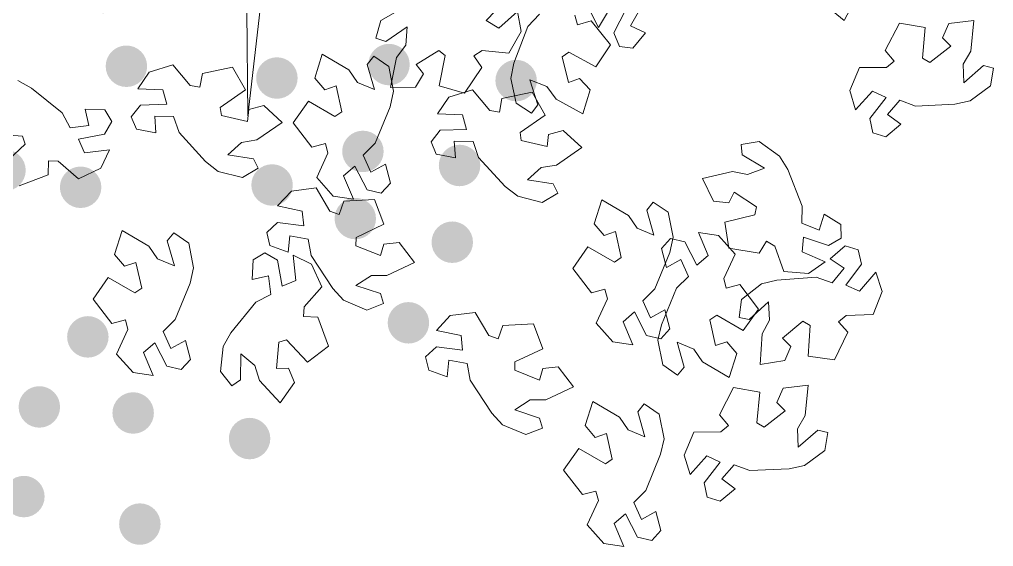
# Model space of a CAD drawing. Header units: millimetres. Extents: x 935 to 13922, y 3203 to 7816.
# Drawn here: x 4576.4 to 4687.3, y 5801.3 to 5861.3 of the extents above; entities that cross this region are included whole.
import ezdxf

# ---------------------------------------------------------------- set-up
doc = ezdxf.new("R2010")
doc.units = ezdxf.units.MM
doc.layers.add('ALBERI frutti - Fruit', color=7, linetype='Continuous', lineweight=5, true_color=0xfd8930)
doc.layers.add('Albero_tronco', color=7, linetype='Continuous', lineweight=5, true_color=0x846648)
doc.layers.add('ALBERO - TREE', color=96, linetype='Continuous', lineweight=5)

msp = doc.modelspace()

# ---------------------------------------------------------------- hatches: boundary and pattern name
at = {"layer": 'ALBERI frutti - Fruit', "lineweight": 30}
h = msp.add_hatch(color=256, dxfattribs=at)
h.dxf.hatch_style = 1
edge = h.paths.add_edge_path()
edge.add_arc((4534.75, 5859.78), 2.36, 0, 360)
edge = h.paths.add_edge_path()
edge.add_arc((4524.82, 5859.93), 2.36, 0, 360)
edge = h.paths.add_edge_path()
edge.add_arc((4538.08, 5843.36), 2.36, 0, 360)
edge = h.paths.add_edge_path()
edge.add_arc((4539.6, 5832.56), 2.36, 0, 360)
edge = h.paths.add_edge_path()
edge.add_arc((4571.15, 5839.76), 2.36, 0, 360)
edge = h.paths.add_edge_path()
edge.add_arc((4574.8, 5844.09), 2.36, 0, 360)
edge = h.paths.add_edge_path()
edge.add_arc((4554.56, 5824.5), 2.36, 0, 360)
edge = h.paths.add_edge_path()
edge.add_arc((4561.39, 5810.04), 2.36, 0, 360)
edge = h.paths.add_edge_path()
edge.add_arc((4567.15, 5819.04), 2.36, 0, 360)
edge = h.paths.add_edge_path()
edge.add_arc((4567.78, 5828.08), 2.36, 0, 360)
edge = h.paths.add_edge_path()
edge.add_arc((4614.67, 5838.6), 2.36, 0, 360)
edge = h.paths.add_edge_path()
edge.add_arc((4620.72, 5826.74), 2.36, 0, 360)
edge = h.paths.add_edge_path()
edge.add_arc((4625.71, 5835.91), 2.36, 0, 360)
edge = h.paths.add_edge_path()
edge.add_arc((4626.54, 5844.64), 2.36, 0, 360)
edge = h.paths.add_edge_path()
edge.add_arc((4615.54, 5846.24), 2.36, 0, 360)
edge = h.paths.add_edge_path()
edge.add_arc((4632.98, 5854.3), 2.36, 0, 360)
edge = h.paths.add_edge_path()
edge.add_arc((4618.51, 5856.12), 2.36, 0, 360)
edge = h.paths.add_edge_path()
edge.add_arc((4605.75, 5854.59), 2.36, 0, 360)
edge = h.paths.add_edge_path()
edge.add_arc((4585.99, 5864.32), 2.36, 0, 360)
edge = h.paths.add_edge_path()
edge.add_arc((4590.64, 5869.51), 2.36, 0, 360)
edge = h.paths.add_edge_path()
edge.add_arc((4615.83, 5879.65), 2.36, 0, 360)
edge = h.paths.add_edge_path()
edge.add_arc((4623.21, 5889.92), 2.36, 0, 360)
edge = h.paths.add_edge_path()
edge.add_arc((4615.44, 5884.06), 2.36, 0, 360)
edge = h.paths.add_edge_path()
edge.add_arc((4602.21, 5885.34), 2.36, 0, 360)
edge = h.paths.add_edge_path()
edge.add_arc((4595.35, 5905.97), 2.36, 0, 360)
edge = h.paths.add_edge_path()
edge.add_arc((4599.67, 5902.59), 2.36, 0, 360)
edge = h.paths.add_edge_path()
edge.add_arc((4605.8, 5896.39), 2.36, 0, 360)
edge = h.paths.add_edge_path()
edge.add_arc((4616.8, 5897.9), 2.36, 0, 360)
edge = h.paths.add_edge_path()
edge.add_arc((4565.66, 5892.65), 2.36, 0, 360)
edge = h.paths.add_edge_path()
edge.add_arc((4571.41, 5881.29), 2.36, 0, 360)
edge = h.paths.add_edge_path()
edge.add_arc((4576.96, 5869.04), 2.36, 0, 360)
edge = h.paths.add_edge_path()
edge.add_arc((4590, 5879.83), 2.36, 0, 360)
edge = h.paths.add_edge_path()
edge.add_arc((4560.83, 5855.9), 2.36, 0, 360)
edge = h.paths.add_edge_path()
edge.add_arc((4572.57, 5858.97), 2.36, 0, 360)
edge = h.paths.add_edge_path()
edge.add_arc((4583.41, 5842.16), 2.36, 0, 360)
edge = h.paths.add_edge_path()
edge.add_arc((4584.23, 5825.14), 2.36, 0, 360)
edge = h.paths.add_edge_path()
edge.add_arc((4589.39, 5816.48), 2.36, 0, 360)
edge = h.paths.add_edge_path()
edge.add_arc((4602.64, 5813.57), 2.36, 0, 360)
edge = h.paths.add_edge_path()
edge.add_arc((4590.15, 5803.84), 2.36, 0, 360)
edge = h.paths.add_edge_path()
edge.add_arc((4578.71, 5817.17), 2.36, 0, 360)
edge = h.paths.add_edge_path()
edge.add_arc((4576.95, 5806.97), 2.36, 0, 360)
edge = h.paths.add_edge_path()
edge.add_arc((4546.59, 5854.31), 2.36, 0, 360)
edge = h.paths.add_edge_path()
edge.add_arc((4588.62, 5855.93), 2.36, 0, 360)
edge = h.paths.add_edge_path()
edge.add_arc((4605.2, 5842.42), 2.36, 0, 360)
edge = h.paths.add_edge_path()
edge.add_arc((4535.59, 5888.48), 2.36, 0, 360)
edge = h.paths.add_edge_path()
edge.add_arc((4530.05, 5881.2), 2.36, 0, 360)
edge = h.paths.add_edge_path()
edge.add_arc((4551.95, 5878.89), 2.36, 0, 360)
edge = h.paths.add_edge_path()
edge.add_arc((4549.9, 5895.09), 2.36, 0, 360)
edge = h.paths.add_edge_path()
edge.add_arc((4568.34, 5905.36), 2.36, 0, 360)
edge = h.paths.add_edge_path()
edge.add_arc((4532.18, 5828.05), 2.36, 0, 360)

# ---------------------------------------------------------------- linework, layer by layer
at = {"layer": 'ALBERO - TREE', "lineweight": 9}
for points in [[(4631.64, 5863.28), (4629.55, 5861.12), (4631.01, 5860.25), (4633.14, 5862.15), (4633.55, 5859.88), (4632.16, 5857.41), (4629.11, 5857.72), (4628.18, 5857.11), (4629.07, 5855.79), (4629.07, 5855.79), (4627.11, 5852.87), (4624.23, 5853.72), (4624.92, 5857.14), (4624.17, 5857.71), (4621.59, 5856.14), (4622.43, 5855.07), (4621.52, 5853.55), (4618.67, 5853.51), (4619.36, 5856.93), (4620.41, 5858.33), (4620.56, 5860.41), (4618.13, 5858.73), (4617.02, 5859.13), (4617.57, 5861.12), (4620.05, 5862.55)], [(4643.82, 5862.8), (4642.34, 5860.35), (4641.28, 5862.41)], [(4671.63, 5863.66), (4670.33, 5861.12), (4667.64, 5863.35)], [(4639.67, 5861.73), (4639.98, 5860.66), (4641.51, 5861.11), (4641.51, 5861.11), (4643.71, 5858.37), (4642.04, 5855.87), (4638.97, 5857.55), (4638.21, 5857), (4638.94, 5854.07), (4640.21, 5854.55), (4641.39, 5853.24), (4640.58, 5850.5), (4637.52, 5852.18), (4636.49, 5853.61), (4634.55, 5854.37), (4635.44, 5851.54), (4634.72, 5850.6), (4632.99, 5851.72), (4632.36, 5854.52), (4632.71, 5856.28), (4634.31, 5860.47), (4635.64, 5861.85)], [(4647.06, 5862.38), (4645.99, 5860.53), (4647.7, 5859.73), (4646.28, 5858), (4644.75, 5858.18), (4644.1, 5859.72), (4644.1, 5859.72), (4645.46, 5862.39)], [(4576.26, 5854.31), (4577.83, 5853.43), (4581.32, 5850.62), (4582.22, 5848.92), (4584.34, 5849.2), (4583.93, 5851.05), (4586.16, 5850.97), (4586.95, 5849.65), (4586.13, 5848.2), (4586.13, 5848.2), (4583.18, 5847.65), (4583.86, 5846.09), (4586.7, 5846.41), (4585.72, 5844.32), (4583.16, 5843.11), (4580.86, 5845.13), (4579.74, 5845.17), (4579.7, 5843.57), (4579.7, 5843.57), (4576.41, 5842.33)], [(4574.55, 5844.69), (4577.1, 5847.08), (4576.81, 5847.98), (4573.8, 5848.19)]]:
    msp.add_lwpolyline(points, dxfattribs=at)
for points in [[(4686.98, 5853.69), (4684.67, 5852), (4682.92, 5851.61), (4678.44, 5851.39), (4676.64, 5852.06), (4675.24, 5850.44), (4676.77, 5849.34), (4675.05, 5847.91), (4673.58, 5848.37), (4673.24, 5850), (4673.24, 5850), (4675.08, 5852.38), (4673.53, 5853.09), (4671.62, 5850.96), (4670.97, 5853.18), (4672.07, 5855.78), (4675.14, 5855.8), (4676, 5856.51), (4674.97, 5857.73), (4674.97, 5857.73), (4676.6, 5860.85), (4679.55, 5860.32), (4679.24, 5856.84), (4680.05, 5856.36), (4682.45, 5858.2), (4681.5, 5859.17), (4682.23, 5860.78), (4685.06, 5861.14), (4684.75, 5857.66), (4683.85, 5856.15), (4683.93, 5854.06), (4686.17, 5856), (4687.32, 5855.73)], [(4618.48, 5855.89), (4619.04, 5853.08), (4618.65, 5851.33), (4616.95, 5847.18), (4615.58, 5845.83), (4616.45, 5843.88), (4618.1, 5844.8), (4618.67, 5842.64), (4617.63, 5841.5), (4616.01, 5841.88), (4616.01, 5841.88), (4614.63, 5844.55), (4613.34, 5843.45), (4614.45, 5840.82), (4612.17, 5841.16), (4610.28, 5843.27), (4611.56, 5846.05), (4611.27, 5847.13), (4609.73, 5846.72), (4609.73, 5846.72), (4607.6, 5849.51), (4609.33, 5851.96), (4612.35, 5850.21), (4613.13, 5850.74), (4612.48, 5853.69), (4611.19, 5853.24), (4610.05, 5854.58), (4610.92, 5857.3), (4613.94, 5855.54), (4614.93, 5854.09), (4616.85, 5853.29), (4616.04, 5856.13), (4616.78, 5857.06)], [(4601.83, 5843.28), (4599.06, 5843.97), (4597.64, 5845.08), (4594.61, 5848.39), (4593.97, 5850.2), (4591.84, 5850.24), (4591.96, 5848.35), (4589.77, 5848.76), (4589.18, 5850.19), (4590.22, 5851.49), (4590.22, 5851.49), (4593.21, 5851.6), (4592.78, 5853.24), (4589.92, 5853.35), (4591.21, 5855.27), (4593.92, 5856.08), (4595.89, 5853.74), (4596.99, 5853.54), (4597.27, 5855.1), (4597.27, 5855.1), (4600.7, 5855.84), (4602.19, 5853.23), (4599.31, 5851.25), (4599.46, 5850.32), (4602.41, 5849.65), (4602.54, 5851.01), (4604.25, 5851.47), (4606.33, 5849.52), (4603.46, 5847.54), (4601.72, 5847.26), (4600.18, 5845.87), (4603.09, 5845.39), (4603.62, 5844.33)], [(4635.94, 5840.43), (4633.16, 5841.13), (4631.74, 5842.23), (4628.71, 5845.54), (4628.08, 5847.35), (4625.94, 5847.39), (4626.07, 5845.51), (4623.87, 5845.91), (4623.29, 5847.34), (4624.32, 5848.65), (4624.32, 5848.65), (4627.32, 5848.75), (4626.88, 5850.39), (4624.02, 5850.5), (4625.31, 5852.42), (4628.02, 5853.24), (4630, 5850.89), (4631.09, 5850.69), (4631.37, 5852.26), (4631.37, 5852.26), (4634.81, 5853), (4636.29, 5850.38), (4633.42, 5848.4), (4633.57, 5847.47), (4636.51, 5846.8), (4636.65, 5848.16), (4638.35, 5848.62), (4640.44, 5846.67), (4637.56, 5844.69), (4635.83, 5844.41), (4634.28, 5843.02), (4637.2, 5842.54), (4637.72, 5841.48)], [(4660.63, 5847.35), (4662.97, 5845.71), (4663.9, 5844.17), (4665.55, 5840), (4665.49, 5838.08), (4667.48, 5837.28), (4668.03, 5839.09), (4669.94, 5837.92), (4669.97, 5836.38), (4668.54, 5835.53), (4668.54, 5835.53), (4665.7, 5836.5), (4665.52, 5834.81), (4668.15, 5833.69), (4666.26, 5832.36), (4663.44, 5832.56), (4662.44, 5835.46), (4661.49, 5836.04), (4660.66, 5834.68), (4660.66, 5834.68), (4657.19, 5835.22), (4656.74, 5838.19), (4660.14, 5839.01), (4660.33, 5839.93), (4657.81, 5841.61), (4657.2, 5840.39), (4655.45, 5840.57), (4654.2, 5843.14), (4657.59, 5843.96), (4659.31, 5843.6), (4661.25, 5844.35), (4658.7, 5845.84), (4658.59, 5847.01)], [(4615.97, 5828.18), (4613.34, 5829.31), (4612.12, 5830.63), (4609.66, 5834.38), (4609.32, 5836.27), (4607.22, 5836.65), (4607.04, 5834.77), (4604.94, 5835.52), (4604.59, 5837.03), (4605.82, 5838.15), (4605.82, 5838.15), (4608.8, 5837.77), (4608.62, 5839.46), (4605.82, 5840.03), (4607.4, 5841.72), (4610.2, 5842.09), (4611.78, 5839.46), (4612.83, 5839.08), (4613.36, 5840.59), (4613.36, 5840.59), (4616.87, 5840.77), (4617.91, 5837.95), (4614.76, 5836.45), (4614.75, 5835.51), (4617.56, 5834.38), (4617.91, 5835.7), (4619.66, 5835.88), (4621.41, 5833.62), (4618.26, 5832.13), (4616.5, 5832.13), (4614.75, 5831), (4617.55, 5830.06), (4617.9, 5828.93)], [(4650.3, 5839.31), (4650.86, 5836.5), (4650.47, 5834.75), (4648.76, 5830.6), (4647.4, 5829.25), (4648.27, 5827.3), (4649.92, 5828.22), (4650.49, 5826.06), (4649.45, 5824.92), (4647.82, 5825.3), (4647.82, 5825.3), (4646.45, 5827.97), (4645.16, 5826.87), (4646.27, 5824.24), (4643.99, 5824.59), (4642.1, 5826.69), (4643.38, 5829.48), (4643.09, 5830.55), (4641.55, 5830.14), (4641.55, 5830.14), (4639.42, 5832.93), (4641.15, 5835.39), (4644.17, 5833.63), (4644.95, 5834.16), (4644.29, 5837.11), (4643.01, 5836.66), (4641.87, 5838), (4642.74, 5840.72), (4645.76, 5838.96), (4646.75, 5837.52), (4648.67, 5836.71), (4647.86, 5839.55), (4648.59, 5840.48)], [(4595.71, 5835.82), (4596.27, 5833.01), (4595.88, 5831.25), (4594.17, 5827.1), (4592.81, 5825.76), (4593.68, 5823.81), (4595.33, 5824.73), (4595.9, 5822.56), (4594.86, 5821.43), (4593.23, 5821.8), (4593.23, 5821.8), (4591.86, 5824.47), (4590.57, 5823.38), (4591.68, 5820.74), (4589.4, 5821.09), (4587.51, 5823.19), (4588.79, 5825.98), (4588.5, 5827.06), (4586.96, 5826.65), (4586.96, 5826.65), (4584.83, 5829.44), (4586.56, 5831.89), (4589.58, 5830.14), (4590.36, 5830.67), (4589.7, 5833.62), (4588.42, 5833.17), (4587.28, 5834.51), (4588.15, 5837.23), (4591.17, 5835.47), (4592.16, 5834.02), (4594.08, 5833.21), (4593.27, 5836.06), (4594.01, 5836.98)], [(4649.66, 5821.96), (4649.11, 5824.77), (4649.51, 5826.52), (4651.23, 5830.67), (4652.6, 5832.01), (4651.73, 5833.96), (4650.08, 5833.05), (4649.52, 5835.21), (4650.56, 5836.35), (4652.18, 5835.96), (4652.18, 5835.96), (4653.55, 5833.29), (4654.85, 5834.38), (4653.74, 5837.02), (4656.02, 5836.66), (4657.91, 5834.55), (4656.62, 5831.77), (4656.9, 5830.69), (4658.44, 5831.1), (4658.44, 5831.1), (4660.56, 5828.3), (4658.82, 5825.85), (4655.81, 5827.62), (4655.03, 5827.09), (4655.67, 5824.14), (4656.96, 5824.58), (4658.1, 5823.24), (4657.21, 5820.52), (4654.2, 5822.29), (4653.22, 5823.74), (4651.3, 5824.55), (4652.1, 5821.71), (4651.36, 5820.79)], [(4658.64, 5829.41), (4660.91, 5831.16), (4662.65, 5831.59), (4667.13, 5831.92), (4668.94, 5831.29), (4670.3, 5832.94), (4668.74, 5834.01), (4670.42, 5835.48), (4671.9, 5835.05), (4672.29, 5833.43), (4672.29, 5833.43), (4670.51, 5831.02), (4672.07, 5830.34), (4673.93, 5832.52), (4674.64, 5830.32), (4673.6, 5827.69), (4670.53, 5827.59), (4669.69, 5826.86), (4670.75, 5825.66), (4670.75, 5825.66), (4669.2, 5822.51), (4666.23, 5822.96), (4666.45, 5826.45), (4665.63, 5826.91), (4663.28, 5825.01), (4664.26, 5824.06), (4663.57, 5822.44), (4660.75, 5822.01), (4660.97, 5825.5), (4661.83, 5827.03), (4661.7, 5829.11), (4659.51, 5827.12), (4658.36, 5827.36)], [(4599.33, 5821.19), (4599.62, 5824.04), (4600.51, 5825.6), (4603.36, 5829.07), (4605.06, 5829.95), (4604.8, 5832.08), (4602.95, 5831.68), (4603.04, 5833.92), (4604.38, 5834.7), (4605.81, 5833.86), (4605.81, 5833.86), (4606.34, 5830.9), (4607.9, 5831.57), (4607.61, 5834.42), (4609.69, 5833.41), (4610.88, 5830.85), (4608.84, 5828.56), (4608.79, 5827.44), (4610.39, 5827.39), (4610.39, 5827.39), (4611.61, 5824.09), (4609.23, 5822.25), (4606.86, 5824.82), (4605.96, 5824.54), (4605.72, 5821.53), (4607.08, 5821.58), (4607.77, 5819.96), (4606.14, 5817.62), (4603.77, 5820.19), (4603.25, 5821.87), (4601.65, 5823.2), (4601.59, 5820.25), (4600.62, 5819.58)], [(4634.07, 5814.02), (4631.44, 5815.15), (4630.21, 5816.47), (4627.75, 5820.22), (4627.41, 5822.11), (4625.31, 5822.49), (4625.13, 5820.61), (4623.03, 5821.36), (4622.68, 5822.87), (4623.91, 5823.99), (4623.91, 5823.99), (4626.89, 5823.61), (4626.72, 5825.3), (4623.91, 5825.87), (4625.49, 5827.56), (4628.3, 5827.93), (4629.87, 5825.3), (4630.92, 5824.92), (4631.45, 5826.42), (4631.45, 5826.42), (4634.96, 5826.61), (4636.01, 5823.79), (4632.85, 5822.29), (4632.85, 5821.35), (4635.65, 5820.22), (4636, 5821.53), (4637.76, 5821.72), (4639.51, 5819.46), (4636.35, 5817.96), (4634.59, 5817.97), (4632.84, 5816.84), (4635.65, 5815.9), (4635.99, 5814.77)], [(4668.13, 5812.21), (4665.82, 5810.52), (4664.06, 5810.13), (4659.58, 5809.92), (4657.79, 5810.58), (4656.39, 5808.97), (4657.92, 5807.86), (4656.2, 5806.43), (4654.73, 5806.9), (4654.38, 5808.52), (4654.38, 5808.52), (4656.22, 5810.9), (4654.68, 5811.61), (4652.77, 5809.48), (4652.11, 5811.7), (4653.22, 5814.3), (4656.28, 5814.32), (4657.14, 5815.04), (4656.12, 5816.26), (4656.12, 5816.26), (4657.74, 5819.37), (4660.7, 5818.84), (4660.39, 5815.36), (4661.2, 5814.88), (4663.59, 5816.72), (4662.64, 5817.69), (4663.37, 5819.3), (4666.21, 5819.66), (4665.89, 5816.18), (4665, 5814.67), (4665.08, 5812.59), (4667.31, 5814.52), (4668.46, 5814.25)], [(4649.27, 5816.36), (4649.82, 5813.55), (4649.43, 5811.8), (4647.73, 5807.65), (4646.36, 5806.3), (4647.24, 5804.35), (4648.89, 5805.27), (4649.46, 5803.11), (4648.41, 5801.97), (4646.79, 5802.35), (4646.79, 5802.35), (4645.42, 5805.02), (4644.12, 5803.92), (4645.24, 5801.29), (4642.95, 5801.64), (4641.06, 5803.74), (4642.34, 5806.53), (4642.06, 5807.6), (4640.52, 5807.19), (4640.52, 5807.19), (4638.39, 5809.98), (4640.12, 5812.44), (4643.14, 5810.68), (4643.91, 5811.21), (4643.26, 5814.16), (4641.98, 5813.71), (4640.83, 5815.05), (4641.71, 5817.77), (4644.73, 5816.01), (4645.72, 5814.57), (4647.64, 5813.76), (4646.83, 5816.6), (4647.56, 5817.53)]]:
    msp.add_lwpolyline(points, close=True, dxfattribs=at)
at = {"layer": 'Albero_tronco', "lineweight": 9}
msp.add_lwpolyline([(4593.4, 5922.85), (4600.87, 5905.47), (4599.92, 5893.08), (4604.85, 5870.99), (4602.43, 5850.27), (4602.23, 5874.3), (4595.77, 5896.06), (4596.49, 5906.48), (4589.29, 5921.67)], dxfattribs=at)

doc.saveas('drawing.dxf')
